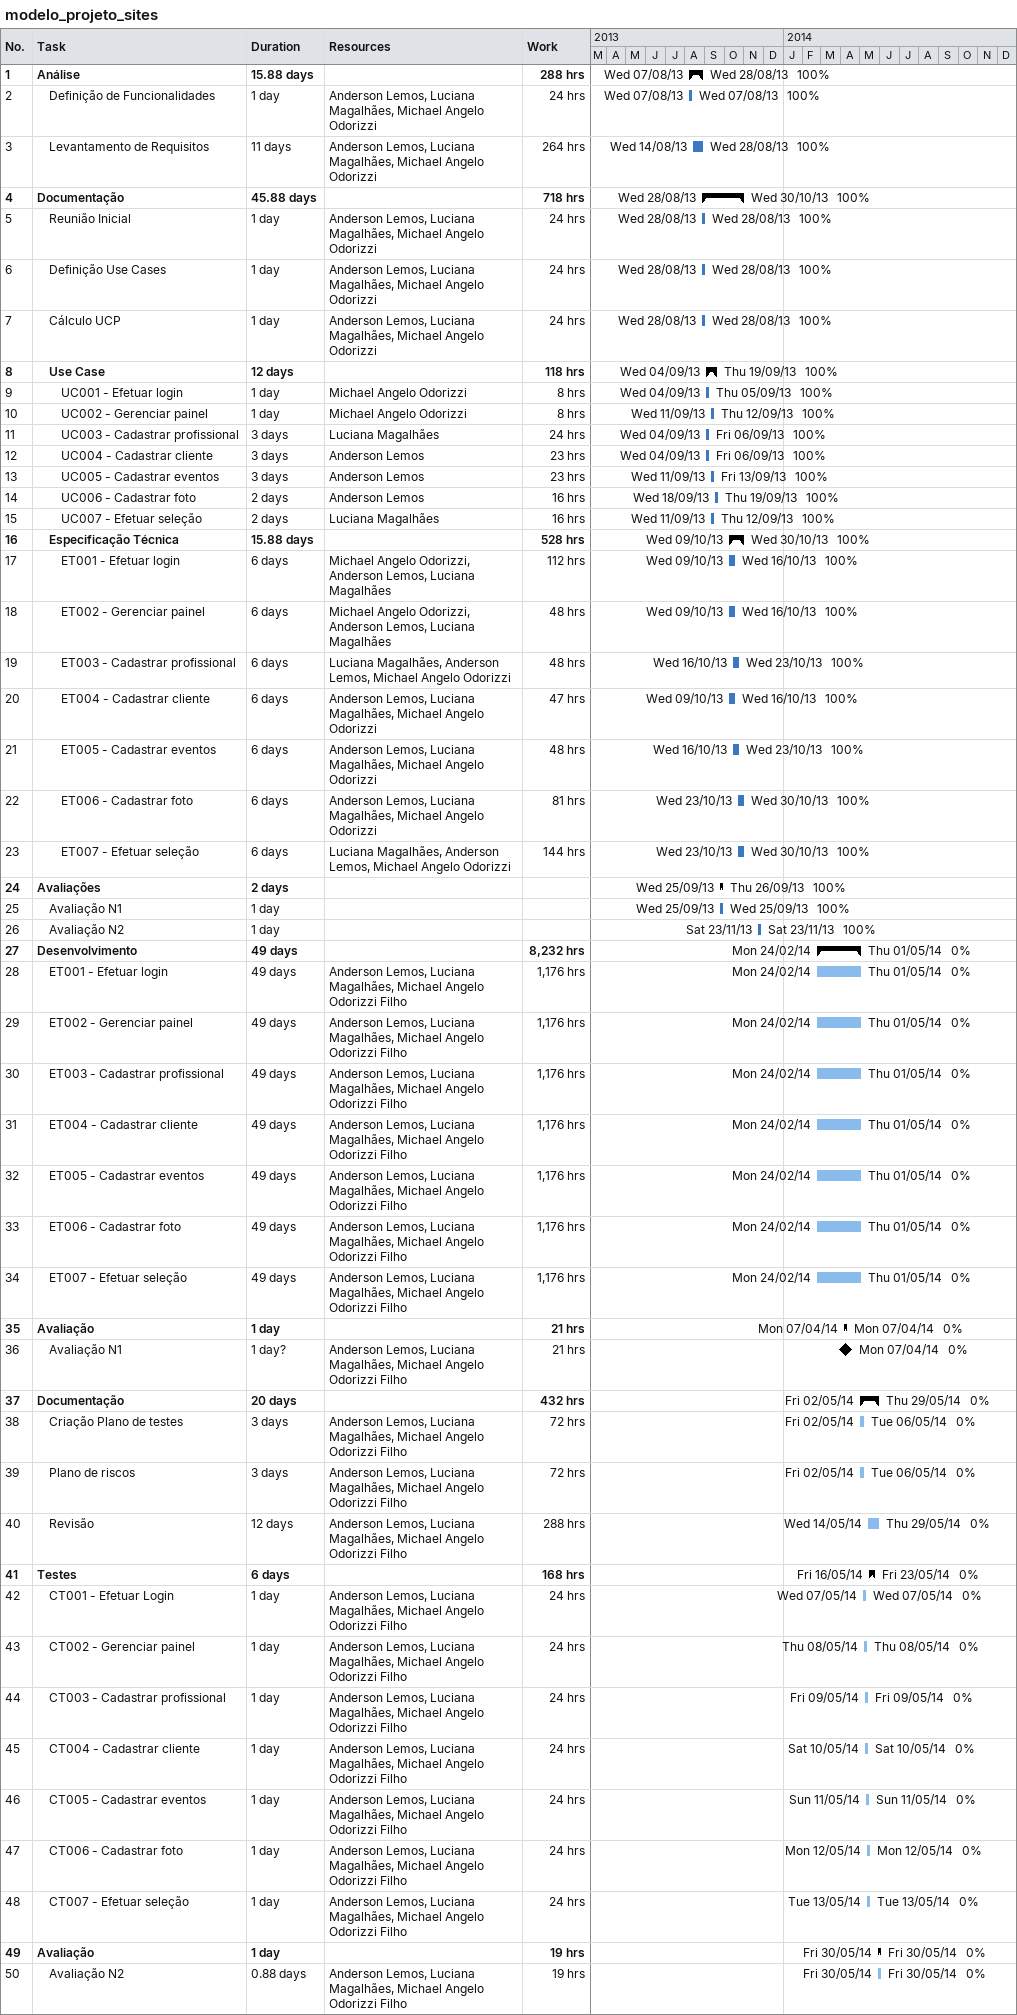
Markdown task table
modelo_projeto_sites

| ID | Level | Task | Duration | Start | Finish | Resources | % complete | Work (h) |
|---|---|---|---|---|---|---|---|---|
| 1 | 1 | **Análise** | 15.88d | 2013-08-07 | 2013-08-28 |  | 100 | 288 |
| 2 | 2 | Definição de Funcionalidades | 1d | 2013-08-07 | 2013-08-07 | Anderson Lemos, Luciana Magalhães, Michael Angelo Odorizzi | 100 | 24 |
| 3 | 2 | Levantamento de Requisitos | 11d | 2013-08-14 | 2013-08-28 | Anderson Lemos, Luciana Magalhães, Michael Angelo Odorizzi | 100 | 264 |
| 4 | 1 | **Documentação** | 45.88d | 2013-08-28 | 2013-10-30 |  | 100 | 718 |
| 5 | 2 | Reunião Inicial | 1d | 2013-08-28 | 2013-08-28 | Anderson Lemos, Luciana Magalhães, Michael Angelo Odorizzi | 100 | 24 |
| 6 | 2 | Definição Use Cases | 1d | 2013-08-28 | 2013-08-28 | Anderson Lemos, Luciana Magalhães, Michael Angelo Odorizzi | 100 | 24 |
| 7 | 2 | Cálculo UCP | 1d | 2013-08-28 | 2013-08-28 | Anderson Lemos, Luciana Magalhães, Michael Angelo Odorizzi | 100 | 24 |
| 8 | 2 | **Use Case** | 12d | 2013-09-04 | 2013-09-19 |  | 100 | 118 |
| 9 | 3 | UC001 - Efetuar login | 1d | 2013-09-04 | 2013-09-05 | Michael Angelo Odorizzi | 100 | 8 |
| 10 | 3 | UC002 - Gerenciar painel | 1d | 2013-09-11 | 2013-09-12 | Michael Angelo Odorizzi | 100 | 8 |
| 11 | 3 | UC003 - Cadastrar profissional | 3d | 2013-09-04 | 2013-09-06 | Luciana Magalhães | 100 | 24 |
| 12 | 3 | UC004 - Cadastrar cliente | 3d | 2013-09-04 | 2013-09-06 | Anderson Lemos | 100 | 23 |
| 13 | 3 | UC005 - Cadastrar eventos | 3d | 2013-09-11 | 2013-09-13 | Anderson Lemos | 100 | 23 |
| 14 | 3 | UC006 - Cadastrar foto | 2d | 2013-09-18 | 2013-09-19 | Anderson Lemos | 100 | 16 |
| 15 | 3 | UC007 - Efetuar seleção | 2d | 2013-09-11 | 2013-09-12 | Luciana Magalhães | 100 | 16 |
| 16 | 2 | **Especificação Técnica** | 15.88d | 2013-10-09 | 2013-10-30 |  | 100 | 528 |
| 17 | 3 | ET001 - Efetuar login | 6d | 2013-10-09 | 2013-10-16 | Michael Angelo Odorizzi, Anderson Lemos, Luciana Magalhães | 100 | 112 |
| 18 | 3 | ET002 - Gerenciar painel | 6d | 2013-10-09 | 2013-10-16 | Michael Angelo Odorizzi, Anderson Lemos, Luciana Magalhães | 100 | 48 |
| 19 | 3 | ET003 - Cadastrar profissional | 6d | 2013-10-16 | 2013-10-23 | Luciana Magalhães, Anderson Lemos, Michael Angelo Odorizzi | 100 | 48 |
| 20 | 3 | ET004 - Cadastrar cliente | 6d | 2013-10-09 | 2013-10-16 | Anderson Lemos, Luciana Magalhães, Michael Angelo Odorizzi | 100 | 47 |
| 21 | 3 | ET005 - Cadastrar eventos | 6d | 2013-10-16 | 2013-10-23 | Anderson Lemos, Luciana Magalhães, Michael Angelo Odorizzi | 100 | 48 |
| 22 | 3 | ET006 - Cadastrar foto | 6d | 2013-10-23 | 2013-10-30 | Anderson Lemos, Luciana Magalhães, Michael Angelo Odorizzi | 100 | 81 |
| 23 | 3 | ET007 - Efetuar seleção | 6d | 2013-10-23 | 2013-10-30 | Luciana Magalhães, Anderson Lemos, Michael Angelo Odorizzi | 100 | 144 |
| 24 | 1 | **Avaliações** | 2d | 2013-09-25 | 2013-09-26 |  | 100 |  |
| 25 | 2 | Avaliação N1 | 1d | 2013-09-25 | 2013-09-25 |  | 100 |  |
| 26 | 2 | Avaliação N2 | 1d | 2013-11-23 | 2013-11-23 |  | 100 |  |
| 27 | 1 | **Desenvolvimento** | 49d | 2014-02-24 | 2014-05-01 |  | 0 | 8232 |
| 28 | 2 | ET001 - Efetuar login | 49d | 2014-02-24 | 2014-05-01 | Anderson Lemos, Luciana Magalhães, Michael Angelo Odorizzi Filho | 0 | 1176 |
| 29 | 2 | ET002 - Gerenciar painel | 49d | 2014-02-24 | 2014-05-01 | Anderson Lemos, Luciana Magalhães, Michael Angelo Odorizzi Filho | 0 | 1176 |
| 30 | 2 | ET003 - Cadastrar profissional | 49d | 2014-02-24 | 2014-05-01 | Anderson Lemos, Luciana Magalhães, Michael Angelo Odorizzi Filho | 0 | 1176 |
| 31 | 2 | ET004 - Cadastrar cliente | 49d | 2014-02-24 | 2014-05-01 | Anderson Lemos, Luciana Magalhães, Michael Angelo Odorizzi Filho | 0 | 1176 |
| 32 | 2 | ET005 - Cadastrar eventos | 49d | 2014-02-24 | 2014-05-01 | Anderson Lemos, Luciana Magalhães, Michael Angelo Odorizzi Filho | 0 | 1176 |
| 33 | 2 | ET006 - Cadastrar foto | 49d | 2014-02-24 | 2014-05-01 | Anderson Lemos, Luciana Magalhães, Michael Angelo Odorizzi Filho | 0 | 1176 |
| 34 | 2 | ET007 - Efetuar seleção | 49d | 2014-02-24 | 2014-05-01 | Anderson Lemos, Luciana Magalhães, Michael Angelo Odorizzi Filho | 0 | 1176 |
| 35 | 1 | **Avaliação** | 1d | 2014-04-07 | 2014-04-07 |  | 0 | 21 |
| 36 | 2 | Avaliação N1 | 1d? | 2014-04-07 | 2014-04-07 | Anderson Lemos, Luciana Magalhães, Michael Angelo Odorizzi Filho | 0 | 21 |
| 37 | 1 | **Documentação** | 20d | 2014-05-02 | 2014-05-29 |  | 0 | 432 |
| 38 | 2 | Criação Plano de testes | 3d | 2014-05-02 | 2014-05-06 | Anderson Lemos, Luciana Magalhães, Michael Angelo Odorizzi Filho | 0 | 72 |
| 39 | 2 | Plano de riscos | 3d | 2014-05-02 | 2014-05-06 | Anderson Lemos, Luciana Magalhães, Michael Angelo Odorizzi Filho | 0 | 72 |
| 40 | 2 | Revisão | 12d | 2014-05-14 | 2014-05-29 | Anderson Lemos, Luciana Magalhães, Michael Angelo Odorizzi Filho | 0 | 288 |
| 41 | 1 | **Testes** | 6d | 2014-05-16 | 2014-05-23 |  | 0 | 168 |
| 42 | 2 | CT001 - Efetuar Login | 1d | 2014-05-07 | 2014-05-07 | Anderson Lemos, Luciana Magalhães, Michael Angelo Odorizzi Filho | 0 | 24 |
| 43 | 2 | CT002 - Gerenciar painel | 1d | 2014-05-08 | 2014-05-08 | Anderson Lemos, Luciana Magalhães, Michael Angelo Odorizzi Filho | 0 | 24 |
| 44 | 2 | CT003 - Cadastrar profissional | 1d | 2014-05-09 | 2014-05-09 | Anderson Lemos, Luciana Magalhães, Michael Angelo Odorizzi Filho | 0 | 24 |
| 45 | 2 | CT004 - Cadastrar cliente | 1d | 2014-05-10 | 2014-05-10 | Anderson Lemos, Luciana Magalhães, Michael Angelo Odorizzi Filho | 0 | 24 |
| 46 | 2 | CT005 - Cadastrar eventos | 1d | 2014-05-11 | 2014-05-11 | Anderson Lemos, Luciana Magalhães, Michael Angelo Odorizzi Filho | 0 | 24 |
| 47 | 2 | CT006 - Cadastrar foto | 1d | 2014-05-12 | 2014-05-12 | Anderson Lemos, Luciana Magalhães, Michael Angelo Odorizzi Filho | 0 | 24 |
| 48 | 2 | CT007 - Efetuar seleção | 1d | 2014-05-13 | 2014-05-13 | Anderson Lemos, Luciana Magalhães, Michael Angelo Odorizzi Filho | 0 | 24 |
| 49 | 1 | **Avaliação** | 1d | 2014-05-30 | 2014-05-30 |  | 0 | 19 |
| 50 | 2 | Avaliação N2 | 0.88d | 2014-05-30 | 2014-05-30 | Anderson Lemos, Luciana Magalhães, Michael Angelo Odorizzi Filho | 0 | 19 |
